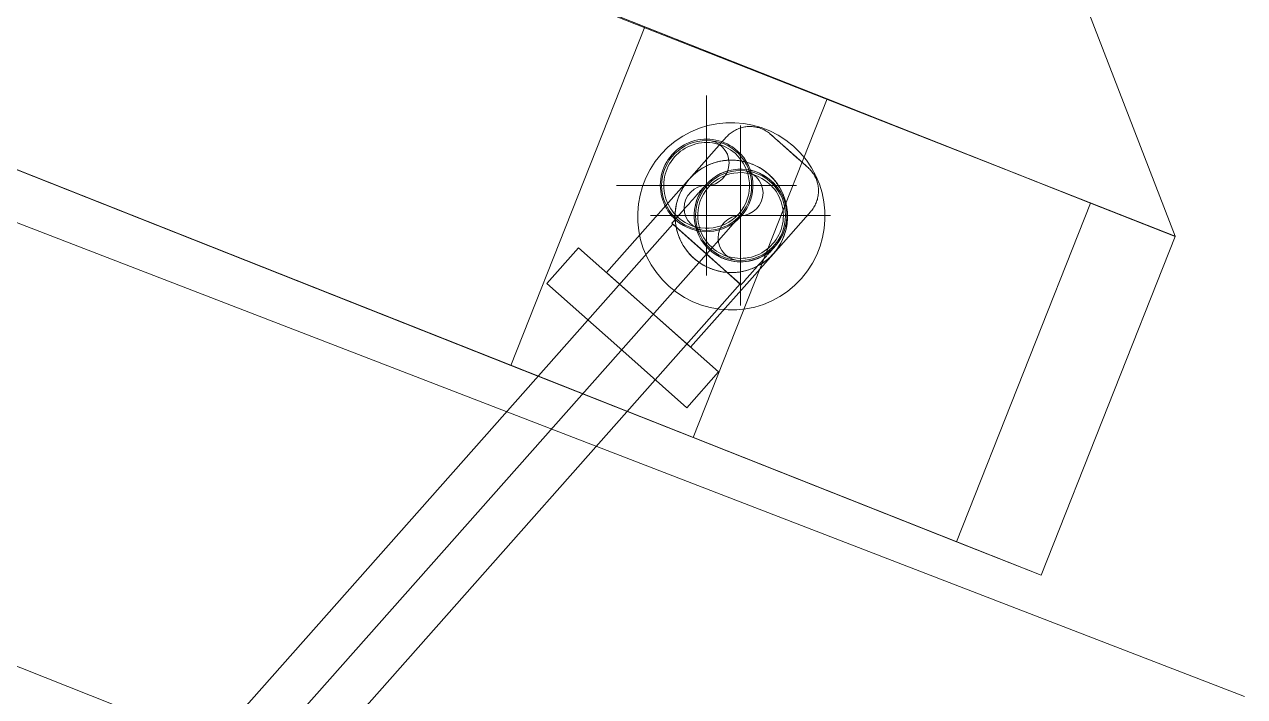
# Model space of a CAD drawing. Header units: metres. Extents: x -207 to 292, y -187 to 169.
# Drawn here: x -3.37 to -1.878, y -12.507 to -11.686 of the extents above; entities that cross this region are included whole.
import ezdxf

# ---------------------------------------------------------------- set-up
doc = ezdxf.new("R2010")
doc.units = ezdxf.units.M
for name, color, linetype, lineweight in [('A-CLNG', 7, 'Continuous', 9), ('A-FLOR', 7, 'Continuous', 9), ('P-PIPE', 7, 'Continuous', 9), ('P-PIPE-CNTR', 7, 'Continuous', 9), ('P-SANR-FIXT', 7, 'Continuous', 9)]:
    doc.layers.add(name, color=color, linetype=linetype, lineweight=lineweight)

# ---------------------------------------------------------------- blocks, each defined once
blk = doc.blocks.new('M_Estanque-Terraza-02 - M_Estanque-Terraza-02-2342210-PLANTA EMPLAZAMIENTO ACTUALIZADO')
at = {"layer": 'P-SANR-FIXT'}
for p, q in [((-3.7173, -3.6907), (-3.1694, -5.6378)), ((-3.1694, -5.6378), (-3.7173, -3.6907)), ((-3.1698, -5.6379), (-3.7134, -3.6896)), ((-3.7134, -3.6896), (-3.3571, -4.9666)), ((-3.7859, -5.0862), (-4.1421, -3.8092)), ((-4.1421, -3.8092), (-3.5986, -5.7575)), ((-3.7859, -5.0862), (-3.3571, -4.9666)), ((-3.3571, -4.9666), (-3.2927, -5.1975)), ((-3.7214, -5.3171), (-3.7859, -5.0862)), ((-3.7214, -5.3171), (-3.2927, -5.1975)), ((-3.2927, -5.1975), (-3.1997, -5.5308)), ((-3.1694, -5.6378), (-2.9623, -5.3025)), ((-2.9623, -5.3025), (-3.1694, -5.6378)), ((-3.6285, -5.6504), (-3.7214, -5.3171)), ((-3.6285, -5.6504), (-3.1997, -5.5308)), ((-3.1997, -5.5308), (-3.1698, -5.6379)), ((-3.1698, -5.6379), (-3.5986, -5.7575)), ((-3.5986, -5.7575), (-3.1698, -5.6379)), ((-3.5986, -5.7575), (-3.6285, -5.6504))]:
    blk.add_line(p, q, dxfattribs=at)
blk = doc.blocks.new('M_Elbow - Generic - Standard-V15-PLANTA EMPLAZAMIENTO ACTUALIZADO')
at = {"layer": 'P-PIPE', "color": 8, "true_color": 0x808080}
for p, q in [((-4.0744, -12.4535), (-4.1225, -12.4236)), ((-4.0263, -12.4833), (-4.0744, -12.4535))]:
    blk.add_line(p, q, dxfattribs=at)
at = {"layer": 'P-PIPE', "color": 8, "true_color": 0x808080, "flags": 128}
for points in [[(-4.1225, -12.4236), (-4.1238, -12.4258), (-4.1251, -12.4279), (-4.1264, -12.43), (-4.1278, -12.4322), (-4.1291, -12.4343), (-4.1304, -12.4364), (-4.1316, -12.4384), (-4.1329, -12.4405), (-4.1342, -12.4425), (-4.1354, -12.4445), (-4.1366, -12.4464), (-4.1378, -12.4483), (-4.139, -12.4502), (-4.1401, -12.4521), (-4.1412, -12.4538), (-4.1423, -12.4556), (-4.1433, -12.4573), (-4.1443, -12.4589), (-4.1453, -12.4605), (-4.1463, -12.462), (-4.1472, -12.4635), (-4.148, -12.4649), (-4.1489, -12.4662), (-4.1496, -12.4675), (-4.1504, -12.4686), (-4.1511, -12.4698), (-4.1517, -12.4708), (-4.1523, -12.4718), (-4.1529, -12.4727), (-4.1534, -12.4735), (-4.1538, -12.4742), (-4.1543, -12.4749), (-4.1546, -12.4755), (-4.1549, -12.4759), (-4.1552, -12.4763), (-4.1554, -12.4767), (-4.1555, -12.4769), (-4.1556, -12.4771), (-4.1556, -12.4771)], [(-4.0595, -12.5368), (-4.0594, -12.5367), (-4.0594, -12.5366), (-4.0592, -12.5364), (-4.059, -12.5361), (-4.0588, -12.5357), (-4.0585, -12.5353), (-4.0582, -12.5347), (-4.0578, -12.5341), (-4.0573, -12.5334), (-4.0569, -12.5326), (-4.0563, -12.5317), (-4.0557, -12.5307), (-4.0551, -12.5297), (-4.0544, -12.5286), (-4.0537, -12.5274), (-4.0529, -12.5262), (-4.0521, -12.5249), (-4.0512, -12.5235), (-4.0503, -12.5221), (-4.0494, -12.5206), (-4.0484, -12.519), (-4.0474, -12.5174), (-4.0464, -12.5157), (-4.0453, -12.514), (-4.0442, -12.5122), (-4.0431, -12.5104), (-4.0419, -12.5085), (-4.0408, -12.5066), (-4.0395, -12.5047), (-4.0383, -12.5027), (-4.0371, -12.5007), (-4.0358, -12.4986), (-4.0345, -12.4966), (-4.0332, -12.4945), (-4.0319, -12.4924), (-4.0306, -12.4903), (-4.0293, -12.4882), (-4.028, -12.486), (-4.0267, -12.4839), (-4.0263, -12.4833)]]:
    blk.add_lwpolyline(points, dxfattribs=at)
at = {"layer": 'P-PIPE', "color": 8, "true_color": 0x808080}
for start, end in [(58.1875, 238.1875), (238.1875, 58.1875)]:
    blk.add_arc((-4.1076, -12.507), 0.0566, start, end, dxfattribs=at)
blk = doc.blocks.new('M_Check Valve - 50-300 mm - Flanged - 100 mm-2368316-PLANTA EMPLAZAMIENTO ACTUALIZADO')
at = {"layer": 'P-PIPE', "color": 8, "true_color": 0x808080}
for p, q in [((-3.5336, -11.4513), (-3.5698, -11.5097)), ((-3.5698, -11.5097), (-3.6502, -11.6394)), ((-3.453, -11.5822), (-3.4168, -11.5238)), ((-3.5335, -11.7118), (-3.453, -11.5822)), ((-3.6892, -11.6153), (-3.7199, -11.6649)), ((-3.5919, -11.6756), (-3.6892, -11.6153)), ((-3.5919, -11.6756), (-3.6502, -11.6394)), ((-3.7199, -11.6649), (-3.6226, -11.7252)), ((-3.5335, -11.7118), (-3.5919, -11.6756)), ((-3.4946, -11.736), (-3.5919, -11.6756)), ((-3.6226, -11.7252), (-3.5253, -11.7856)), ((-3.5253, -11.7856), (-3.4946, -11.736))]:
    blk.add_line(p, q, dxfattribs=at)
at = {"layer": 'P-PIPE', "color": 8, "true_color": 0x808080, "flags": 128}
for points in [[(-3.5336, -11.4513), (-3.5327, -11.4501), (-3.5319, -11.4488), (-3.5309, -11.4476), (-3.53, -11.4464), (-3.5289, -11.4453), (-3.5279, -11.4442), (-3.5268, -11.4432), (-3.5256, -11.4422), (-3.5244, -11.4412), (-3.5232, -11.4403), (-3.5219, -11.4395), (-3.5206, -11.4387), (-3.5193, -11.4379), (-3.518, -11.4372), (-3.5166, -11.4366), (-3.5152, -11.436), (-3.5137, -11.4355), (-3.5123, -11.435), (-3.5108, -11.4346), (-3.5094, -11.4342), (-3.5079, -11.4339), (-3.5064, -11.4337), (-3.5048, -11.4335), (-3.5033, -11.4334), (-3.5018, -11.4333), (-3.5003, -11.4333), (-3.4987, -11.4334), (-3.4972, -11.4335), (-3.4957, -11.4337), (-3.4942, -11.434), (-3.4927, -11.4343), (-3.4912, -11.4347), (-3.4898, -11.4351), (-3.4883, -11.4356), (-3.4869, -11.4361), (-3.4855, -11.4367), (-3.4841, -11.4374), (-3.4828, -11.4381), (-3.4815, -11.4388), (-3.4811, -11.4391)], [(-3.4551, -11.4552), (-3.4562, -11.4545), (-3.4572, -11.4539), (-3.4582, -11.4533), (-3.4593, -11.4526), (-3.4603, -11.452), (-3.4613, -11.4513), (-3.4623, -11.4507), (-3.4633, -11.4501), (-3.4643, -11.4495), (-3.4652, -11.4489), (-3.4662, -11.4483), (-3.4671, -11.4477), (-3.468, -11.4472), (-3.4689, -11.4466), (-3.4698, -11.4461), (-3.4706, -11.4455), (-3.4715, -11.445), (-3.4723, -11.4445), (-3.473, -11.4441), (-3.4738, -11.4436), (-3.4745, -11.4432), (-3.4752, -11.4427), (-3.4758, -11.4423), (-3.4764, -11.442), (-3.477, -11.4416), (-3.4775, -11.4413), (-3.478, -11.441), (-3.4785, -11.4407), (-3.479, -11.4404), (-3.4794, -11.4401), (-3.4797, -11.4399), (-3.48, -11.4397), (-3.4803, -11.4396), (-3.4805, -11.4394), (-3.4807, -11.4393), (-3.4809, -11.4392), (-3.481, -11.4391), (-3.4811, -11.4391), (-3.4811, -11.4391)], [(-3.4811, -11.4391), (-3.4811, -11.4391), (-3.481, -11.4391), (-3.4809, -11.4392), (-3.4808, -11.4393), (-3.4806, -11.4394), (-3.4804, -11.4395), (-3.4801, -11.4397), (-3.4798, -11.4399), (-3.4795, -11.4401), (-3.4791, -11.4403), (-3.4786, -11.4406), (-3.4782, -11.4409), (-3.4777, -11.4412), (-3.4771, -11.4415), (-3.4766, -11.4419), (-3.476, -11.4422), (-3.4753, -11.4426), (-3.4747, -11.4431), (-3.474, -11.4435), (-3.4732, -11.4439), (-3.4725, -11.4444), (-3.4717, -11.4449), (-3.4709, -11.4454), (-3.47, -11.4459), (-3.4692, -11.4465), (-3.4683, -11.447), (-3.4674, -11.4476), (-3.4664, -11.4482), (-3.4655, -11.4487), (-3.4645, -11.4493), (-3.4636, -11.4499), (-3.4626, -11.4506), (-3.4616, -11.4512), (-3.4606, -11.4518), (-3.4595, -11.4524), (-3.4585, -11.4531), (-3.4575, -11.4537), (-3.4564, -11.4544), (-3.4554, -11.455), (-3.4551, -11.4552)], [(-3.4551, -11.4552), (-3.4541, -11.4558), (-3.453, -11.4565), (-3.452, -11.4571), (-3.451, -11.4578), (-3.4499, -11.4584), (-3.4489, -11.459), (-3.4479, -11.4596), (-3.4469, -11.4603), (-3.446, -11.4609), (-3.445, -11.4615), (-3.444, -11.4621), (-3.4431, -11.4626), (-3.4422, -11.4632), (-3.4413, -11.4637), (-3.4404, -11.4643), (-3.4396, -11.4648), (-3.4388, -11.4653), (-3.438, -11.4658), (-3.4372, -11.4663), (-3.4365, -11.4668), (-3.4358, -11.4672), (-3.4351, -11.4676), (-3.4344, -11.468), (-3.4338, -11.4684), (-3.4332, -11.4688), (-3.4327, -11.4691), (-3.4322, -11.4694), (-3.4317, -11.4697), (-3.4313, -11.47), (-3.4309, -11.4702), (-3.4305, -11.4704), (-3.4302, -11.4706), (-3.4299, -11.4708), (-3.4297, -11.471), (-3.4295, -11.4711), (-3.4293, -11.4712), (-3.4292, -11.4712), (-3.4291, -11.4713), (-3.4291, -11.4713)], [(-3.4291, -11.4713), (-3.4291, -11.4713), (-3.4292, -11.4713), (-3.4293, -11.4712), (-3.4294, -11.4711), (-3.4296, -11.471), (-3.4299, -11.4708), (-3.4301, -11.4707), (-3.4304, -11.4705), (-3.4308, -11.4703), (-3.4312, -11.47), (-3.4316, -11.4698), (-3.4321, -11.4695), (-3.4325, -11.4692), (-3.4331, -11.4688), (-3.4337, -11.4685), (-3.4343, -11.4681), (-3.4349, -11.4677), (-3.4356, -11.4673), (-3.4363, -11.4669), (-3.437, -11.4664), (-3.4378, -11.4659), (-3.4385, -11.4655), (-3.4394, -11.465), (-3.4402, -11.4644), (-3.4411, -11.4639), (-3.442, -11.4633), (-3.4429, -11.4628), (-3.4438, -11.4622), (-3.4447, -11.4616), (-3.4457, -11.461), (-3.4467, -11.4604), (-3.4477, -11.4598), (-3.4487, -11.4592), (-3.4497, -11.4586), (-3.4507, -11.4579), (-3.4517, -11.4573), (-3.4528, -11.4566), (-3.4538, -11.456), (-3.4548, -11.4554), (-3.4551, -11.4552)], [(-3.4291, -11.4713), (-3.4278, -11.4721), (-3.4266, -11.473), (-3.4254, -11.4739), (-3.4242, -11.4749), (-3.4231, -11.4759), (-3.422, -11.477), (-3.4209, -11.4781), (-3.4199, -11.4793), (-3.419, -11.4805), (-3.4181, -11.4817), (-3.4172, -11.483), (-3.4164, -11.4842), (-3.4157, -11.4856), (-3.415, -11.4869), (-3.4143, -11.4883), (-3.4138, -11.4897), (-3.4132, -11.4911), (-3.4127, -11.4926), (-3.4123, -11.4941), (-3.412, -11.4955), (-3.4117, -11.497), (-3.4114, -11.4985), (-3.4113, -11.5001), (-3.4112, -11.5016), (-3.4111, -11.5031), (-3.4111, -11.5046), (-3.4112, -11.5061), (-3.4113, -11.5077), (-3.4115, -11.5092), (-3.4117, -11.5107), (-3.4121, -11.5122), (-3.4124, -11.5136), (-3.4128, -11.5151), (-3.4133, -11.5166), (-3.4139, -11.518), (-3.4145, -11.5194), (-3.4151, -11.5208), (-3.4158, -11.5221), (-3.4166, -11.5234), (-3.4168, -11.5238)]]:
    blk.add_lwpolyline(points, dxfattribs=at)
at = {"layer": 'P-PIPE', "color": 8, "true_color": 0x808080}
for radius, start, end in [(0.1145, 328.1875, 148.1875), (0.1145, 328.1875, 148.1875), (0.1145, 328.1875, 148.1875), (0.1145, 328.1875, 148.1875), (0.1145, 148.1875, 328.1875), (0.1145, 148.1875, 328.1875), (0.1145, 148.1875, 328.1875), (0.1145, 148.1875, 328.1875), (0.0687, 328.1875, 148.1875), (0.0687, 328.1875, 148.1875), (0.0687, 148.1875, 328.1875), (0.0687, 148.1875, 328.1875)]:
    blk.add_arc((-3.5114, -11.5459), radius, start, end, dxfattribs=at)
for points, knots in [([(-3.4752, -11.4876), (-3.4794, -11.485), (-3.4859, -11.4818), (-3.4938, -11.4795), (-3.4984, -11.4785), (-3.5017, -11.4779), (-3.5051, -11.4775), (-3.5084, -11.4773), (-3.5116, -11.4772), (-3.5148, -11.4773), (-3.518, -11.4775), (-3.521, -11.4779), (-3.524, -11.4784), (-3.5272, -11.4791), (-3.5306, -11.4799), (-3.534, -11.481), (-3.5373, -11.4823), (-3.5416, -11.4842), (-3.5467, -11.4869), (-3.5542, -11.4919), (-3.5623, -11.4992), (-3.5675, -11.5061), (-3.5698, -11.5097)], [0, 0, 0, 0, 0.111111, 0.166667, 0.194444, 0.222222, 0.25, 0.277778, 0.305556, 0.333333, 0.361111, 0.388889, 0.416667, 0.444444, 0.479167, 0.513889, 0.548611, 0.583333, 0.652778, 0.722222, 0.861111, 1, 1, 1, 1]), ([(-3.5698, -11.5097), (-3.568, -11.5068), (-3.5639, -11.5012), (-3.5566, -11.4938), (-3.548, -11.4875), (-3.5398, -11.4832), (-3.5327, -11.4805), (-3.527, -11.4789), (-3.522, -11.478), (-3.518, -11.4775), (-3.5148, -11.4773), (-3.5116, -11.4772), (-3.5084, -11.4773), (-3.5051, -11.4775), (-3.5017, -11.4779), (-3.4984, -11.4785), (-3.4938, -11.4795), (-3.4859, -11.4818), (-3.4794, -11.485), (-3.4752, -11.4876)], [0, 0, 0, 0, 0.111111, 0.222222, 0.333333, 0.444444, 0.5, 0.555556, 0.611111, 0.638889, 0.666667, 0.694444, 0.722222, 0.75, 0.777778, 0.805556, 0.833333, 0.888889, 1, 1, 1, 1]), ([(-3.453, -11.5822), (-3.4512, -11.5792), (-3.448, -11.5731), (-3.4447, -11.5633), (-3.4428, -11.5527), (-3.4426, -11.5435), (-3.4434, -11.5359), (-3.4445, -11.5301), (-3.4458, -11.5253), (-3.4472, -11.5214), (-3.4484, -11.5185), (-3.4498, -11.5156), (-3.4513, -11.5127), (-3.4529, -11.5098), (-3.4548, -11.507), (-3.4568, -11.5043), (-3.4597, -11.5007), (-3.4653, -11.4946), (-3.471, -11.4902), (-3.4752, -11.4876)], [0, 0, 0, 0, 0.111111, 0.222222, 0.333333, 0.444444, 0.5, 0.555556, 0.611111, 0.638889, 0.666667, 0.694444, 0.722222, 0.75, 0.777778, 0.805556, 0.833333, 0.888889, 1, 1, 1, 1]), ([(-3.4752, -11.4876), (-3.471, -11.4902), (-3.4653, -11.4946), (-3.4597, -11.5007), (-3.4568, -11.5043), (-3.4548, -11.507), (-3.4529, -11.5098), (-3.4513, -11.5127), (-3.4498, -11.5156), (-3.4484, -11.5185), (-3.4472, -11.5214), (-3.4462, -11.5243), (-3.4453, -11.5272), (-3.4445, -11.5304), (-3.4438, -11.5338), (-3.4432, -11.5373), (-3.4429, -11.5409), (-3.4426, -11.5456), (-3.4428, -11.5513), (-3.444, -11.5602), (-3.4469, -11.5708), (-3.4508, -11.5785), (-3.453, -11.5822)], [0, 0, 0, 0, 0.111111, 0.166667, 0.194444, 0.222222, 0.25, 0.277778, 0.305556, 0.333333, 0.361111, 0.388889, 0.416667, 0.444444, 0.479167, 0.513889, 0.548611, 0.583333, 0.652778, 0.722222, 0.861111, 1, 1, 1, 1]), ([(-3.5698, -11.5097), (-3.5716, -11.5126), (-3.5748, -11.5187), (-3.5782, -11.5286), (-3.5801, -11.5391), (-3.5803, -11.5484), (-3.5795, -11.556), (-3.5784, -11.5617), (-3.577, -11.5666), (-3.5756, -11.5705), (-3.5744, -11.5734), (-3.5731, -11.5763), (-3.5716, -11.5792), (-3.5699, -11.582), (-3.5681, -11.5848), (-3.5661, -11.5876), (-3.5632, -11.5912), (-3.5575, -11.5972), (-3.5518, -11.6017), (-3.5476, -11.6043)], [0, 0, 0, 0, 0.111111, 0.222222, 0.333333, 0.444444, 0.5, 0.555556, 0.611111, 0.638889, 0.666667, 0.694444, 0.722222, 0.75, 0.777778, 0.805556, 0.833333, 0.888889, 1, 1, 1, 1]), ([(-3.5476, -11.6043), (-3.5518, -11.6017), (-3.5575, -11.5972), (-3.5632, -11.5912), (-3.5661, -11.5876), (-3.5681, -11.5848), (-3.5699, -11.582), (-3.5716, -11.5792), (-3.5731, -11.5763), (-3.5744, -11.5734), (-3.5756, -11.5705), (-3.5766, -11.5676), (-3.5775, -11.5646), (-3.5784, -11.5615), (-3.5791, -11.5581), (-3.5796, -11.5545), (-3.58, -11.551), (-3.5802, -11.5463), (-3.58, -11.5406), (-3.5789, -11.5316), (-3.5759, -11.5211), (-3.572, -11.5134), (-3.5698, -11.5097)], [0, 0, 0, 0, 0.111111, 0.166667, 0.194444, 0.222222, 0.25, 0.277778, 0.305556, 0.333333, 0.361111, 0.388889, 0.416667, 0.444444, 0.479167, 0.513889, 0.548611, 0.583333, 0.652778, 0.722222, 0.861111, 1, 1, 1, 1]), ([(-3.5476, -11.6043), (-3.5434, -11.6069), (-3.5369, -11.61), (-3.529, -11.6124), (-3.5245, -11.6134), (-3.5211, -11.614), (-3.5178, -11.6144), (-3.5145, -11.6146), (-3.5112, -11.6147), (-3.508, -11.6146), (-3.5049, -11.6143), (-3.5018, -11.614), (-3.4988, -11.6135), (-3.4956, -11.6128), (-3.4923, -11.612), (-3.4888, -11.6109), (-3.4855, -11.6096), (-3.4812, -11.6077), (-3.4761, -11.605), (-3.4686, -11.6), (-3.4605, -11.5927), (-3.4553, -11.5858), (-3.453, -11.5822)], [0, 0, 0, 0, 0.111111, 0.166667, 0.194444, 0.222222, 0.25, 0.277778, 0.305556, 0.333333, 0.361111, 0.388889, 0.416667, 0.444444, 0.479167, 0.513889, 0.548611, 0.583333, 0.652778, 0.722222, 0.861111, 1, 1, 1, 1]), ([(-3.453, -11.5822), (-3.4548, -11.5851), (-3.4589, -11.5906), (-3.4662, -11.5981), (-3.4748, -11.6044), (-3.483, -11.6087), (-3.4902, -11.6114), (-3.4958, -11.6129), (-3.5008, -11.6139), (-3.5049, -11.6143), (-3.508, -11.6146), (-3.5112, -11.6147), (-3.5145, -11.6146), (-3.5178, -11.6144), (-3.5211, -11.614), (-3.5245, -11.6134), (-3.529, -11.6124), (-3.5369, -11.61), (-3.5434, -11.6069), (-3.5476, -11.6043)], [0, 0, 0, 0, 0.111111, 0.222222, 0.333333, 0.444444, 0.5, 0.555556, 0.611111, 0.638889, 0.666667, 0.694444, 0.722222, 0.75, 0.777778, 0.805556, 0.833333, 0.888889, 1, 1, 1, 1])]:
    blk.add_open_spline(points, degree=3, knots=knots, dxfattribs=at)
blk = doc.blocks.new('M_Transition - Generic - Standard-2368373-PLANTA EMPLAZAMIENTO ACTUALIZADO')
at = {"layer": 'P-PIPE', "color": 8, "true_color": 0x808080}
for radius, start, end in [(0.0566, 58.1875, 238.1875), (0.0524, 58.1875, 238.1875), (0.0566, 238.1875, 58.1875), (0.0524, 238.1875, 58.1875)]:
    blk.add_arc((-3.5125, -11.5453), radius, start, end, dxfattribs=at)
blk = doc.blocks.new('YADRAN_LASQUEMAS_ARQ_MO_002_TERRAZAS_rvt-1-PLANTA EMPLAZAMIENTO ACTUALIZADO')
at = {"layer": 'A-CLNG'}
for p, q in [((-1.8784, -12.5068), (-3.3797, -11.9277)), ((-3.3797, -11.9277), (-1.8784, -12.5068))]:
    blk.add_line(p, q, dxfattribs=at)
at = {"layer": 'A-FLOR'}
for p, q in [((-3.9877, -12.2291), (-2.0721, -12.9871)), ((-2.0721, -12.9871), (-3.9877, -12.2291))]:
    blk.add_line(p, q, dxfattribs=at)
at = {"layer": 'P-PIPE', "color": 8, "true_color": 0x808080}
for p, q in [((-2.5775, -11.9296), (-3.2947, -12.7387)), ((-2.5364, -11.9661), (-2.5775, -11.9296)), ((-2.5364, -11.9661), (-2.5775, -11.9296)), ((-2.4952, -12.0026), (-2.5364, -11.9661)), ((-2.4952, -12.0026), (-2.5364, -11.9661)), ((-3.2124, -12.8117), (-2.4952, -12.0026))]:
    blk.add_line(p, q, dxfattribs=at)
for centre, radius, start, end in [((-2.5361, -11.8823), 0.055, 0, 180), ((-2.5361, -11.8548), 0.0275, 270, 90), ((-2.4946, -11.919), 0.055, 0, 180), ((-2.4946, -11.8915), 0.0275, 270, 90), ((-2.5361, -11.8823), 0.055, 180, 0), ((-2.5361, -11.9098), 0.0275, 90, 270), ((-2.4946, -11.919), 0.055, 180, 0), ((-2.4946, -11.9465), 0.0275, 90, 270)]:
    blk.add_arc(centre, radius, start, end, dxfattribs=at)
at = {"layer": 'P-PIPE-CNTR', "color": 8, "true_color": 0x808080}
for p, q in [((-2.5361, -11.9923), (-2.5361, -11.7723)), ((-2.4946, -12.029), (-2.4946, -11.809)), ((-2.6461, -11.8823), (-2.4261, -11.8823)), ((-2.6046, -11.919), (-2.3846, -11.919)), ((-2.5364, -11.9661), (-2.4946, -11.919)), ((-2.5364, -11.9661), (-3.2535, -12.7752)), ((-2.5364, -11.9661), (-3.2535, -12.7752))]:
    blk.add_line(p, q, dxfattribs=at)
at = {"layer": 'P-PIPE', "lineweight": 9}
for name, p, rotation in [('M_Check Valve - 50-300 mm - Flanged - 100 mm-2368316-PLANTA EMPLAZAMIENTO ACTUALIZADO', (2.9083, -1.1346), 350.2596904726174), ('M_Elbow - Generic - Standard-V15-PLANTA EMPLAZAMIENTO ACTUALIZADO', (-8.659, -23.5507), 170.2596904726198), ('M_Transition - Generic - Standard-2368373-PLANTA EMPLAZAMIENTO ACTUALIZADO', (2.9205, -1.1344), 350.2596904726198)]:
    blk.add_blockref(name, p, dxfattribs=dict(at, rotation=rotation))
at = {"layer": 'P-PIPE', "lineweight": 9, "extrusion": (0, 0, -1), "rotation": 253.3653066030175}
blk.add_blockref('M_Transition - Generic - Standard-2368373-PLANTA EMPLAZAMIENTO ACTUALIZADO', (12.5927, -18.5528), dxfattribs=at)
at = {"layer": 'P-SANR-FIXT', "lineweight": 9, "rotation": 52.82168626904731}
blk.add_blockref('M_Estanque-Terraza-02 - M_Estanque-Terraza-02-2342210-PLANTA EMPLAZAMIENTO ACTUALIZADO', (-4.54, -6.0122), dxfattribs=at)

msp = doc.modelspace()

# ---------------------------------------------------------------- block references
at = {"lineweight": 5}
msp.add_blockref('YADRAN_LASQUEMAS_ARQ_MO_002_TERRAZAS_rvt-1-PLANTA EMPLAZAMIENTO ACTUALIZADO', (0, 0), dxfattribs=at)

doc.saveas('drawing.dxf')
